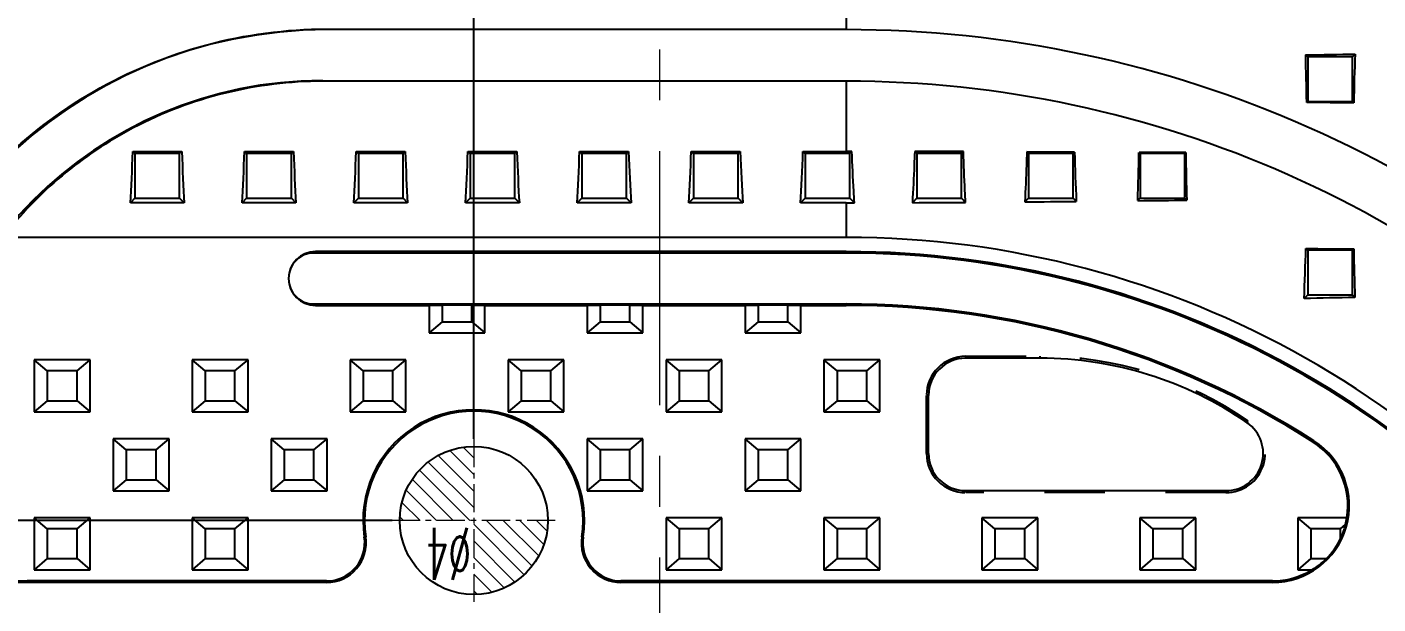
# Model space of a CAD drawing. Header units: millimetres. Extents: x -1495 to -116, y -3881 to 1305.
# Drawn here: x -752.39 to -715.92, y -1254.13 to -1238.55 of the extents above; entities that cross this region are included whole.
import ezdxf

# ---------------------------------------------------------------- set-up
doc = ezdxf.new("R2010")
doc.units = ezdxf.units.MM
doc.header["$LTSCALE"] = 16.335
doc.header["$PDMODE"] = 3
doc.header["$PDSIZE"] = 0.3125
doc.linetypes.add('CENTER', pattern=[0.6, 0.375, -0.075, 0.075, -0.075])
doc.linetypes.add('HIDDEN', pattern=[0.2, 0.1, -0.1])
doc.layers.get('0').update_dxf_attribs({"linetype": 'CONTINUOUS'})
doc.layers.get('Defpoints').update_dxf_attribs({"linetype": 'CONTINUOUS'})
for name, color, linetype, lineweight in [('center', 1, 'CENTER', 9), ('dim', 4, 'CONTINUOUS', 9), ('epin', 13, 'CONTINUOUS', 9)]:
    doc.layers.add(name, color=color, linetype=linetype, lineweight=lineweight)
doc.layers.add('DEFAULT_2', color=8, linetype='HIDDEN')
doc.styles.get("Standard").update_dxf_attribs({"font": 'txt', "width": 0.8})
doc.styles.add('TXT05', font='txt.shx', dxfattribs={"width": 0.5, "bigfont": 'gbcbig.shx'})
doc.dimstyles.new('副本 ISO-25-1', dxfattribs={"dimtxt": 5, "dimasz": 5, "dimexe": 0, "dimexo": 0, "dimgap": 0, "dimtad": 1, "dimtxsty": 'Standard', "dimcen": 0, "dimclrd": 4, "dimclre": 4, "dimclrt": 6, "dimazin": 0, "dimtfac": 1, "dimtofl": 0, "dimtmove": 0, "dimatfit": 3, "dimfxl": 0, "dimarcsym": 0})

# ---------------------------------------------------------------- blocks, each defined once
blk = doc.blocks.new('*D697')
at = {"layer": 'Defpoints', "color": 0}
for p in [(-692.598, -1254.383), (-637.464, -1254.383), (-735.3, -1279.458)]:
    blk.add_point(p, dxfattribs=at)
at = {"layer": 'dim', "color": 4, "linetype": 'Continuous', "lineweight": -2}
blk.add_line((-692.598, -1254.383), (-629.464, -1254.383), dxfattribs=at)
at = {"layer": 'dim', "color": 6, "insert": (-633.464, -1252.925), "char_height": 2.5, "attachment_point": 5}
blk.add_mtext('25,08', dxfattribs=at)
blk = doc.blocks.new('*D698')
at = {"layer": 'Defpoints', "color": 0}
for p in [(-707.975, -1236.293), (-637.464, -1236.293), (-735.3, -1279.458)]:
    blk.add_point(p, dxfattribs=at)
at = {"layer": 'dim', "color": 4, "linetype": 'Continuous', "lineweight": -2}
blk.add_line((-707.975, -1236.293), (-629.797, -1236.293), dxfattribs=at)
at = {"layer": 'dim', "color": 6, "insert": (-633.631, -1234.835), "char_height": 2.5, "attachment_point": 5}
blk.add_mtext('43,17', dxfattribs=at)
blk = doc.blocks.new('*D699')
at = {"layer": 'Defpoints', "color": 0}
for p in [(-694.702, -1226.458), (-637.464, -1226.458), (-735.3, -1279.458)]:
    blk.add_point(p, dxfattribs=at)
at = {"layer": 'dim', "color": 4, "linetype": 'Continuous', "lineweight": -2}
blk.add_line((-694.702, -1226.458), (-634.131, -1226.458), dxfattribs=at)
at = {"layer": 'dim', "color": 6, "insert": (-635.797, -1225.208), "char_height": 2.5, "attachment_point": 5}
blk.add_mtext('53', dxfattribs=at)
blk = doc.blocks.new('*D700')
at = {"layer": 'Defpoints', "color": 0}
for p in [(-720, -1214.458), (-637.464, -1214.458), (-735.3, -1279.458)]:
    blk.add_point(p, dxfattribs=at)
at = {"layer": 'dim', "color": 4, "linetype": 'Continuous', "lineweight": -2}
blk.add_line((-720, -1214.458), (-634.131, -1214.458), dxfattribs=at)
at = {"layer": 'dim', "color": 6, "insert": (-635.797, -1213.208), "char_height": 2.5, "attachment_point": 5}
blk.add_mtext('65', dxfattribs=at)
blk = doc.blocks.new('*D701')
at = {"layer": 'Defpoints', "color": 0}
for p in [(-662.507, -1209.458), (-637.464, -1209.458), (-735.3, -1279.458)]:
    blk.add_point(p, dxfattribs=at)
at = {"layer": 'dim', "color": 4, "linetype": 'Continuous', "lineweight": -2}
blk.add_line((-662.507, -1209.458), (-634.464, -1209.458), dxfattribs=at)
at = {"layer": 'dim', "color": 6, "insert": (-635.964, -1208.208), "char_height": 2.5, "attachment_point": 5}
blk.add_mtext('70', dxfattribs=at)
blk = doc.blocks.new('*D712')
at = {"layer": 'Defpoints', "color": 0}
for p in [(-735.3, -1183.505), (-735.3, -1196.112), (-735.3, -1279.458)]:
    blk.add_point(p, dxfattribs=at)
at = {"layer": 'dim', "color": 4, "linetype": 'Continuous', "lineweight": -2}
blk.add_line((-735.3, -1196.112), (-735.3, -1182.505), dxfattribs=at)
at = {"layer": 'dim', "color": 6, "insert": (-736.55, -1183.005), "char_height": 2.5, "attachment_point": 5, "rotation": 90}
blk.add_mtext('0', dxfattribs=at)
blk = doc.blocks.new('*D713')
at = {"layer": 'Defpoints', "color": 0}
for p in [(-723.3, -1183.505), (-723.3, -1211.158), (-735.3, -1279.458)]:
    blk.add_point(p, dxfattribs=at)
at = {"layer": 'dim', "color": 4, "linetype": 'Continuous', "lineweight": -2}
blk.add_line((-723.3, -1211.158), (-723.3, -1180.838), dxfattribs=at)
at = {"layer": 'dim', "color": 6, "insert": (-724.55, -1182.171), "char_height": 2.5, "attachment_point": 5, "rotation": 90}
blk.add_mtext('12', dxfattribs=at)
blk = doc.blocks.new('*D714')
at = {"layer": 'Defpoints', "color": 0}
for p in [(-710.175, -1183.505), (-710.175, -1234.093), (-735.3, -1279.458)]:
    blk.add_point(p, dxfattribs=at)
at = {"layer": 'dim', "color": 4, "linetype": 'Continuous', "lineweight": -2}
blk.add_line((-710.175, -1234.093), (-710.175, -1175.838), dxfattribs=at)
at = {"layer": 'dim', "color": 6, "insert": (-711.634, -1179.671), "char_height": 2.5, "attachment_point": 5, "rotation": 90}
blk.add_mtext('25,13', dxfattribs=at)
blk = doc.blocks.new('*D715')
at = {"layer": 'Defpoints', "color": 0}
for p in [(-694.598, -1183.505), (-694.598, -1252.183), (-735.3, -1279.458)]:
    blk.add_point(p, dxfattribs=at)
at = {"layer": 'dim', "color": 4, "linetype": 'Continuous', "lineweight": -2}
blk.add_line((-694.598, -1252.183), (-694.598, -1177.505), dxfattribs=at)
at = {"layer": 'dim', "color": 6, "insert": (-696.056, -1180.505), "char_height": 2.5, "attachment_point": 5, "rotation": 90}
blk.add_mtext('40,7', dxfattribs=at)
blk = doc.blocks.new('*D716')
at = {"layer": 'Defpoints', "color": 0}
for p in [(-665.3, -1183.505), (-665.3, -1202.858), (-735.3, -1279.458)]:
    blk.add_point(p, dxfattribs=at)
at = {"layer": 'dim', "color": 4, "linetype": 'Continuous', "lineweight": -2}
blk.add_line((-665.3, -1202.858), (-665.3, -1180.505), dxfattribs=at)
at = {"layer": 'dim', "color": 6, "insert": (-666.55, -1182.005), "char_height": 2.5, "attachment_point": 5, "rotation": 90}
blk.add_mtext('70', dxfattribs=at)
blk = doc.blocks.new('*D717')
at = {"layer": 'Defpoints', "color": 0}
for p in [(-740.325, -1183.505), (-740.325, -1249.67), (-735.3, -1279.458)]:
    blk.add_point(p, dxfattribs=at)
at = {"layer": 'dim', "color": 4, "linetype": 'Continuous', "lineweight": -2}
blk.add_line((-740.325, -1249.67), (-740.325, -1177.505), dxfattribs=at)
at = {"layer": 'dim', "color": 6, "insert": (-741.784, -1180.505), "char_height": 2.5, "attachment_point": 5, "rotation": 90}
blk.add_mtext('5,03', dxfattribs=at)
blk = doc.blocks.new('*D718')
at = {"layer": 'Defpoints', "color": 0}
for p in [(-754.395, -1183.505), (-754.395, -1234.277), (-735.3, -1279.458)]:
    blk.add_point(p, dxfattribs=at)
at = {"layer": 'dim', "color": 4, "linetype": 'Continuous', "lineweight": -2}
blk.add_line((-754.395, -1234.277), (-754.395, -1178.505), dxfattribs=at)
at = {"layer": 'dim', "color": 6, "insert": (-755.854, -1181.005), "char_height": 2.5, "attachment_point": 5, "rotation": 90}
blk.add_mtext('19,1', dxfattribs=at)
blk = doc.blocks.new('*D719')
at = {"layer": 'Defpoints', "color": 0}
for p in [(-767.46, -1183.505), (-767.46, -1249.573), (-735.3, -1279.458)]:
    blk.add_point(p, dxfattribs=at)
at = {"layer": 'dim', "color": 4, "linetype": 'Continuous', "lineweight": -2}
blk.add_line((-767.46, -1249.573), (-767.46, -1175.838), dxfattribs=at)
at = {"layer": 'dim', "color": 6, "insert": (-768.919, -1179.671), "char_height": 2.5, "attachment_point": 5, "rotation": 90}
blk.add_mtext('32,16', dxfattribs=at)
blk = doc.blocks.new('*D720')
at = {"layer": 'Defpoints', "color": 0}
for p in [(-747.3, -1183.505), (-747.3, -1211.158), (-735.3, -1279.458)]:
    blk.add_point(p, dxfattribs=at)
at = {"layer": 'dim', "color": 4, "linetype": 'Continuous', "lineweight": -2}
blk.add_line((-747.3, -1211.158), (-747.3, -1180.838), dxfattribs=at)
at = {"layer": 'dim', "color": 6, "insert": (-748.55, -1182.171), "char_height": 2.5, "attachment_point": 5, "rotation": 90}
blk.add_mtext('12', dxfattribs=at)
blk = doc.blocks.new('*D721')
at = {"layer": 'Defpoints', "color": 0}
for p in [(-805.3, -1183.505), (-805.3, -1202.858), (-735.3, -1279.458)]:
    blk.add_point(p, dxfattribs=at)
at = {"layer": 'dim', "color": 4, "linetype": 'Continuous', "lineweight": -2}
blk.add_line((-805.3, -1202.858), (-805.3, -1180.505), dxfattribs=at)
at = {"layer": 'dim', "color": 6, "insert": (-806.55, -1182.005), "char_height": 2.5, "attachment_point": 5, "rotation": 90}
blk.add_mtext('70', dxfattribs=at)
blk = doc.blocks.new('*D722')
at = {"layer": 'Defpoints', "color": 0}
for p in [(-832.614, -1226.458), (-799.722, -1226.458), (-735.3, -1279.458)]:
    blk.add_point(p, dxfattribs=at)
at = {"layer": 'dim', "color": 4, "linetype": 'Continuous', "lineweight": -2}
blk.add_line((-799.722, -1226.458), (-835.947, -1226.458), dxfattribs=at)
at = {"layer": 'dim', "color": 6, "insert": (-834.28, -1225.208), "char_height": 2.5, "attachment_point": 5}
blk.add_mtext('53', dxfattribs=at)
blk = doc.blocks.new('*D723')
at = {"layer": 'Defpoints', "color": 0}
for p in [(-832.614, -1209.458), (-808.99, -1209.458), (-735.3, -1279.458)]:
    blk.add_point(p, dxfattribs=at)
at = {"layer": 'dim', "color": 4, "linetype": 'Continuous', "lineweight": -2}
blk.add_line((-808.99, -1209.458), (-835.614, -1209.458), dxfattribs=at)
at = {"layer": 'dim', "color": 6, "insert": (-834.114, -1208.208), "char_height": 2.5, "attachment_point": 5}
blk.add_mtext('70', dxfattribs=at)
blk = doc.blocks.new('*D724')
at = {"layer": 'Defpoints', "color": 0}
for p in [(-832.614, -1214.458), (-750.6, -1214.458), (-735.3, -1279.458)]:
    blk.add_point(p, dxfattribs=at)
at = {"layer": 'dim', "color": 4, "linetype": 'Continuous', "lineweight": -2}
blk.add_line((-750.6, -1214.458), (-835.947, -1214.458), dxfattribs=at)
at = {"layer": 'dim', "color": 6, "insert": (-834.28, -1213.208), "char_height": 2.5, "attachment_point": 5}
blk.add_mtext('65', dxfattribs=at)
blk = doc.blocks.new('*D725')
at = {"layer": 'Defpoints', "color": 0}
for p in [(-832.614, -1235.288), (-756.595, -1235.288), (-735.3, -1279.458)]:
    blk.add_point(p, dxfattribs=at)
at = {"layer": 'dim', "color": 4, "linetype": 'Continuous', "lineweight": -2}
blk.add_line((-756.595, -1235.288), (-840.28, -1235.288), dxfattribs=at)
at = {"layer": 'dim', "color": 6, "insert": (-836.447, -1233.83), "char_height": 2.5, "attachment_point": 5}
blk.add_mtext('44,17', dxfattribs=at)
blk = doc.blocks.new('*D726')
at = {"layer": 'Defpoints', "color": 0}
for p in [(-832.614, -1251.87), (-742.525, -1251.87), (-735.3, -1279.458)]:
    blk.add_point(p, dxfattribs=at)
at = {"layer": 'dim', "color": 4, "linetype": 'Continuous', "lineweight": -2}
blk.add_line((-742.525, -1251.87), (-840.947, -1251.87), dxfattribs=at)
at = {"layer": 'dim', "color": 6, "insert": (-836.78, -1250.412), "char_height": 2.5, "attachment_point": 5}
blk.add_mtext('27,59', dxfattribs=at)
blk = doc.blocks.new('*D727')
at = {"layer": 'Defpoints', "color": 0}
for p in [(-832.614, -1244.009), (-765.884, -1250.966), (-735.3, -1279.458)]:
    blk.add_point(p, dxfattribs=at)
at = {"layer": 'dim', "color": 4, "linetype": 'Continuous', "lineweight": -2}
for p, q in [((-828.614, -1244.009), (-840.947, -1244.009)), ((-824.614, -1250.966), (-828.614, -1244.009)), ((-765.884, -1250.966), (-824.614, -1250.966))]:
    blk.add_line(p, q, dxfattribs=at)
at = {"layer": 'dim', "color": 6, "insert": (-836.78, -1242.55), "char_height": 2.5, "attachment_point": 5}
blk.add_mtext('28,49', dxfattribs=at)
blk = doc.blocks.new('epin_ejp_4')
at = {"layer": 'epin'}
h = blk.add_hatch(dxfattribs=at)
h.set_pattern_fill('_ANSI31', color=123, scale=0.1, angle=90, style=0)
h.set_pattern_definition([(135, (760.4252, 313.6428), (-0.2245064, -0.2245064), [])])
h.paths.add_polyline_path([(0, 2, 0.414214), (-2, 0), (0, 0)])
h.paths.add_polyline_path([(2, 0), (0, 0), (0, -2, 0.414214)])
at = {"layer": 'epin', "color": 1, "linetype": 'CENTER', "ltscale": 0.124395}
for p, q in [((0, -2.2), (0, 2.2)), ((-2.2, 0), (2.2, 0))]:
    blk.add_line(p, q, dxfattribs=at)
at = {"layer": 'epin'}
blk.add_circle((0, 0), 2, dxfattribs=at)
at = {"layer": 'epin', "color": 6, "style": 'TXT05', "width": 0.5}
blk.add_text('%%c4', height=1.4, dxfattribs=at).set_placement((0.08, 0.2))

msp = doc.modelspace()

# ---------------------------------------------------------------- linework, layer by layer
at = {"color": 7, "linetype": 'Continuous'}
for p, q in [((-730.275, -1237.978), (-730.275, -1238.604)), ((-744.28, -1238.62), (-744.296, -1238.604)), ((-730.275, -1238.62), (-744.28, -1238.62)), ((-717.813, -1239.354), (-717.868, -1239.3)), ((-717.813, -1239.354), (-717.813, -1240.56)), ((-716.607, -1239.354), (-717.813, -1239.354)), ((-716.607, -1239.354), (-716.533, -1239.28)), ((-716.607, -1240.56), (-716.607, -1239.354)), ((-744.412, -1239.996), (-744.396, -1240.012)), ((-730.275, -1240.012), (-744.396, -1240.012)), ((-730.275, -1239.996), (-730.275, -1241.906)), ((-717.813, -1240.56), (-717.841, -1240.588)), ((-717.813, -1240.56), (-716.607, -1240.56)), ((-716.607, -1240.56), (-716.57, -1240.597)), ((-749.471, -1241.965), (-749.53, -1241.906)), ((-749.53, -1241.906), (-748.206, -1241.906)), ((-749.471, -1241.965), (-749.471, -1243.171)), ((-748.265, -1241.965), (-749.471, -1241.965)), ((-748.265, -1241.965), (-748.206, -1241.906)), ((-748.265, -1243.171), (-748.265, -1241.965)), ((-746.456, -1241.965), (-746.515, -1241.906)), ((-746.515, -1241.906), (-745.191, -1241.906)), ((-746.456, -1241.965), (-746.456, -1243.171)), ((-745.25, -1241.965), (-746.456, -1241.965)), ((-745.25, -1241.965), (-745.191, -1241.906)), ((-745.25, -1243.171), (-745.25, -1241.965)), ((-743.441, -1241.965), (-743.5, -1241.906)), ((-743.5, -1241.906), (-742.176, -1241.906)), ((-743.441, -1241.965), (-743.441, -1243.171)), ((-742.235, -1241.965), (-743.441, -1241.965)), ((-742.235, -1241.965), (-742.176, -1241.906)), ((-742.235, -1243.171), (-742.235, -1241.965)), ((-740.426, -1241.965), (-740.485, -1241.906)), ((-740.485, -1241.906), (-739.161, -1241.906)), ((-740.426, -1241.965), (-740.426, -1243.171)), ((-739.22, -1241.965), (-740.426, -1241.965)), ((-739.22, -1241.965), (-739.161, -1241.906)), ((-739.22, -1243.171), (-739.22, -1241.965)), ((-737.411, -1241.965), (-737.47, -1241.906)), ((-737.47, -1241.906), (-736.146, -1241.906)), ((-737.411, -1241.965), (-737.411, -1243.171)), ((-736.205, -1241.965), (-737.411, -1241.965)), ((-736.205, -1241.965), (-736.146, -1241.906)), ((-736.205, -1243.171), (-736.205, -1241.965)), ((-734.396, -1241.965), (-734.455, -1241.906)), ((-734.455, -1241.906), (-733.131, -1241.906)), ((-734.396, -1241.965), (-734.396, -1243.171)), ((-733.19, -1241.965), (-734.396, -1241.965)), ((-733.19, -1241.965), (-733.131, -1241.906)), ((-733.19, -1243.171), (-733.19, -1241.965)), ((-731.381, -1241.965), (-731.44, -1241.906)), ((-731.44, -1241.906), (-730.275, -1241.906)), ((-731.381, -1241.965), (-731.381, -1243.171)), ((-730.175, -1241.965), (-731.381, -1241.965)), ((-730.116, -1241.906), (-730.275, -1241.906)), ((-730.175, -1241.965), (-730.116, -1241.906)), ((-730.175, -1243.171), (-730.175, -1241.965)), ((-728.366, -1241.965), (-728.423, -1241.908)), ((-728.366, -1241.965), (-728.366, -1243.171)), ((-727.16, -1241.965), (-728.366, -1241.965)), ((-727.16, -1241.965), (-727.106, -1241.912)), ((-727.16, -1243.171), (-727.16, -1241.965)), ((-725.351, -1241.965), (-725.397, -1241.919)), ((-724.104, -1241.925), (-725.397, -1241.919)), ((-725.351, -1241.965), (-725.351, -1243.171)), ((-724.145, -1241.965), (-725.351, -1241.965)), ((-724.145, -1241.965), (-724.104, -1241.925)), ((-724.145, -1243.171), (-724.145, -1241.965)), ((-722.336, -1241.965), (-722.367, -1241.934)), ((-722.336, -1241.965), (-722.336, -1243.171)), ((-721.13, -1241.965), (-722.336, -1241.965)), ((-721.13, -1241.965), (-721.104, -1241.94)), ((-721.13, -1243.171), (-721.13, -1241.965)), ((-749.471, -1243.171), (-749.595, -1243.296)), ((-749.471, -1243.171), (-748.265, -1243.171)), ((-748.265, -1243.171), (-748.14, -1243.296)), ((-746.456, -1243.171), (-746.58, -1243.296)), ((-746.456, -1243.171), (-745.25, -1243.171)), ((-745.25, -1243.171), (-745.125, -1243.296)), ((-743.441, -1243.171), (-743.565, -1243.296)), ((-743.441, -1243.171), (-742.235, -1243.171)), ((-742.235, -1243.171), (-742.11, -1243.296)), ((-740.426, -1243.171), (-740.55, -1243.296)), ((-740.426, -1243.171), (-739.22, -1243.171)), ((-739.22, -1243.171), (-739.095, -1243.296)), ((-737.411, -1243.171), (-737.535, -1243.296)), ((-737.411, -1243.171), (-736.205, -1243.171)), ((-736.205, -1243.171), (-736.08, -1243.296)), ((-734.396, -1243.171), (-734.52, -1243.296)), ((-734.396, -1243.171), (-733.19, -1243.171)), ((-733.19, -1243.171), (-733.065, -1243.296)), ((-731.381, -1243.171), (-731.505, -1243.296)), ((-731.381, -1243.171), (-730.175, -1243.171)), ((-730.175, -1243.171), (-730.05, -1243.296)), ((-728.366, -1243.171), (-728.486, -1243.292)), ((-728.366, -1243.171), (-727.16, -1243.171)), ((-727.16, -1243.171), (-727.048, -1243.283)), ((-725.351, -1243.171), (-725.448, -1243.269)), ((-725.351, -1243.171), (-724.145, -1243.171)), ((-724.145, -1243.171), (-724.061, -1243.255)), ((-722.336, -1243.171), (-722.401, -1243.237)), ((-722.336, -1243.171), (-721.13, -1243.171)), ((-721.13, -1243.171), (-721.078, -1243.223)), ((-748.14, -1243.296), (-749.595, -1243.296)), ((-745.125, -1243.296), (-746.58, -1243.296)), ((-742.11, -1243.296), (-743.565, -1243.296)), ((-739.095, -1243.296), (-740.55, -1243.296)), ((-736.08, -1243.296), (-737.535, -1243.296)), ((-733.065, -1243.296), (-734.52, -1243.296)), ((-730.275, -1243.296), (-731.505, -1243.296)), ((-730.275, -1243.296), (-730.275, -1244.226)), ((-730.275, -1243.296), (-730.05, -1243.296)), ((-753.038, -1244.226), (-730.275, -1244.226)), ((-744.599, -1244.611), (-744.638, -1244.65)), ((-730.275, -1244.65), (-744.638, -1244.65)), ((-730.275, -1244.611), (-744.599, -1244.611)), ((-730.275, -1244.611), (-730.275, -1244.65)), ((-717.813, -1244.576), (-717.863, -1244.527)), ((-717.813, -1244.576), (-717.813, -1245.782)), ((-716.607, -1244.576), (-717.813, -1244.576)), ((-716.607, -1244.576), (-716.572, -1244.541)), ((-716.607, -1245.782), (-716.607, -1244.576)), ((-717.813, -1245.782), (-717.911, -1245.88)), ((-717.813, -1245.782), (-716.607, -1245.782)), ((-716.607, -1245.782), (-716.54, -1245.85)), ((-744.638, -1246.026), (-744.599, -1246.065)), ((-744.638, -1246.026), (-730.275, -1246.026)), ((-744.599, -1246.065), (-741.531, -1246.065)), ((-741.531, -1246.065), (-741.179, -1246.056)), ((-741.531, -1246.065), (-741.531, -1246.808)), ((-741.179, -1246.056), (-741.179, -1246.506)), ((-740.375, -1246.056), (-741.179, -1246.056)), ((-740.375, -1246.506), (-740.375, -1246.056)), ((-740.375, -1246.056), (-740.023, -1246.065)), ((-740.023, -1246.808), (-740.023, -1246.065)), ((-740.023, -1246.065), (-737.267, -1246.065)), ((-737.267, -1246.065), (-736.915, -1246.056)), ((-737.267, -1246.065), (-737.267, -1246.808)), ((-736.915, -1246.056), (-736.915, -1246.506)), ((-736.111, -1246.056), (-736.915, -1246.056)), ((-736.111, -1246.506), (-736.111, -1246.056)), ((-736.111, -1246.056), (-735.759, -1246.065)), ((-735.759, -1246.808), (-735.759, -1246.065)), ((-735.759, -1246.065), (-733.003, -1246.065)), ((-733.003, -1246.065), (-732.651, -1246.056)), ((-733.003, -1246.065), (-733.003, -1246.808)), ((-732.651, -1246.056), (-732.651, -1246.506)), ((-731.847, -1246.056), (-732.651, -1246.056)), ((-731.847, -1246.506), (-731.847, -1246.056)), ((-731.847, -1246.056), (-731.495, -1246.065)), ((-731.495, -1246.808), (-731.495, -1246.065)), ((-731.495, -1246.065), (-730.275, -1246.065)), ((-730.275, -1246.026), (-730.275, -1246.065)), ((-741.179, -1246.506), (-741.531, -1246.808)), ((-741.179, -1246.506), (-740.375, -1246.506)), ((-740.375, -1246.506), (-740.023, -1246.808)), ((-736.915, -1246.506), (-737.267, -1246.808)), ((-736.915, -1246.506), (-736.111, -1246.506)), ((-736.111, -1246.506), (-735.759, -1246.808)), ((-732.651, -1246.506), (-733.003, -1246.808)), ((-732.651, -1246.506), (-731.847, -1246.506)), ((-731.847, -1246.506), (-731.495, -1246.808)), ((-741.531, -1246.808), (-740.023, -1246.808)), ((-737.267, -1246.808), (-735.759, -1246.808)), ((-733.003, -1246.808), (-731.495, -1246.808)), ((-752.19, -1247.533), (-752.19, -1248.94)), ((-751.839, -1247.834), (-752.19, -1247.533)), ((-750.683, -1247.533), (-752.19, -1247.533)), ((-751.035, -1247.834), (-750.683, -1247.533)), ((-750.683, -1248.94), (-750.683, -1247.533)), ((-747.926, -1247.533), (-747.926, -1248.94)), ((-747.575, -1247.834), (-747.926, -1247.533)), ((-746.419, -1247.533), (-747.926, -1247.533)), ((-746.771, -1247.834), (-746.419, -1247.533)), ((-746.419, -1248.94), (-746.419, -1247.533)), ((-743.663, -1247.533), (-743.663, -1248.94)), ((-743.311, -1247.834), (-743.663, -1247.533)), ((-742.155, -1247.533), (-743.663, -1247.533)), ((-742.507, -1247.834), (-742.155, -1247.533)), ((-742.155, -1248.94), (-742.155, -1247.533)), ((-739.399, -1247.533), (-739.399, -1248.94)), ((-739.047, -1247.834), (-739.399, -1247.533)), ((-737.891, -1247.533), (-739.399, -1247.533)), ((-738.243, -1247.834), (-737.891, -1247.533)), ((-737.891, -1248.94), (-737.891, -1247.533)), ((-735.135, -1247.533), (-735.135, -1248.94)), ((-734.783, -1247.834), (-735.135, -1247.533)), ((-733.627, -1247.533), (-735.135, -1247.533)), ((-733.979, -1247.834), (-733.627, -1247.533)), ((-733.627, -1248.94), (-733.627, -1247.533)), ((-730.871, -1247.533), (-730.871, -1248.94)), ((-730.519, -1247.834), (-730.871, -1247.533)), ((-729.364, -1247.533), (-730.871, -1247.533)), ((-729.715, -1247.834), (-729.364, -1247.533)), ((-729.364, -1248.94), (-729.364, -1247.533)), ((-727.045, -1247.491), (-727.045, -1247.438)), ((-725.035, -1247.491), (-727.045, -1247.491)), ((-725.035, -1247.491), (-725.035, -1247.438)), ((-751.839, -1247.834), (-751.839, -1248.638)), ((-751.035, -1247.834), (-751.839, -1247.834)), ((-751.035, -1248.638), (-751.035, -1247.834)), ((-747.575, -1247.834), (-747.575, -1248.638)), ((-746.771, -1247.834), (-747.575, -1247.834)), ((-746.771, -1248.638), (-746.771, -1247.834)), ((-743.311, -1247.834), (-743.311, -1248.638)), ((-742.507, -1247.834), (-743.311, -1247.834)), ((-742.507, -1248.638), (-742.507, -1247.834)), ((-739.047, -1247.834), (-739.047, -1248.638)), ((-738.243, -1247.834), (-739.047, -1247.834)), ((-738.243, -1248.638), (-738.243, -1247.834)), ((-734.783, -1247.834), (-734.783, -1248.638)), ((-733.979, -1247.834), (-734.783, -1247.834)), ((-733.979, -1248.638), (-733.979, -1247.834)), ((-730.519, -1247.834), (-730.519, -1248.638)), ((-729.715, -1247.834), (-730.519, -1247.834)), ((-729.715, -1248.638), (-729.715, -1247.834)), ((-751.839, -1248.638), (-752.19, -1248.94)), ((-751.839, -1248.638), (-751.035, -1248.638)), ((-751.035, -1248.638), (-750.683, -1248.94)), ((-747.575, -1248.638), (-747.926, -1248.94)), ((-747.575, -1248.638), (-746.771, -1248.638)), ((-746.771, -1248.638), (-746.419, -1248.94)), ((-743.311, -1248.638), (-743.663, -1248.94)), ((-743.311, -1248.638), (-742.507, -1248.638)), ((-742.507, -1248.638), (-742.155, -1248.94)), ((-739.047, -1248.638), (-739.399, -1248.94)), ((-739.047, -1248.638), (-738.243, -1248.638)), ((-738.243, -1248.638), (-737.891, -1248.94)), ((-734.783, -1248.638), (-735.135, -1248.94)), ((-734.783, -1248.638), (-733.979, -1248.638)), ((-733.979, -1248.638), (-733.627, -1248.94)), ((-730.519, -1248.638), (-730.871, -1248.94)), ((-730.519, -1248.638), (-729.715, -1248.638)), ((-729.715, -1248.638), (-729.364, -1248.94)), ((-728.05, -1248.496), (-728.103, -1248.496)), ((-728.05, -1250.061), (-728.05, -1248.496)), ((-752.19, -1248.94), (-750.683, -1248.94)), ((-747.926, -1248.94), (-746.419, -1248.94)), ((-743.663, -1248.94), (-742.155, -1248.94)), ((-739.399, -1248.94), (-737.891, -1248.94)), ((-735.135, -1248.94), (-733.627, -1248.94)), ((-730.871, -1248.94), (-729.364, -1248.94)), ((-719.448, -1249.235), (-719.418, -1249.191)), ((-750.058, -1249.665), (-750.058, -1251.072)), ((-749.707, -1249.966), (-750.058, -1249.665)), ((-748.551, -1249.665), (-750.058, -1249.665)), ((-748.903, -1249.966), (-748.551, -1249.665)), ((-748.551, -1251.072), (-748.551, -1249.665)), ((-745.794, -1249.665), (-745.794, -1251.072)), ((-745.443, -1249.966), (-745.794, -1249.665)), ((-744.287, -1249.665), (-745.794, -1249.665)), ((-744.639, -1249.966), (-744.287, -1249.665)), ((-744.287, -1251.072), (-744.287, -1249.665)), ((-737.267, -1249.665), (-737.267, -1251.072)), ((-736.915, -1249.966), (-737.267, -1249.665)), ((-735.759, -1249.665), (-737.267, -1249.665)), ((-736.111, -1249.966), (-735.759, -1249.665)), ((-735.759, -1251.072), (-735.759, -1249.665)), ((-733.003, -1249.665), (-733.003, -1251.072)), ((-732.651, -1249.966), (-733.003, -1249.665)), ((-731.495, -1249.665), (-733.003, -1249.665)), ((-731.847, -1249.966), (-731.495, -1249.665)), ((-731.495, -1251.072), (-731.495, -1249.665)), ((-717.647, -1249.72), (-717.668, -1249.753)), ((-749.707, -1249.966), (-749.707, -1250.77)), ((-748.903, -1249.966), (-749.707, -1249.966)), ((-748.903, -1250.77), (-748.903, -1249.966)), ((-745.443, -1249.966), (-745.443, -1250.77)), ((-744.639, -1249.966), (-745.443, -1249.966)), ((-744.639, -1250.77), (-744.639, -1249.966)), ((-736.915, -1249.966), (-736.915, -1250.77)), ((-736.111, -1249.966), (-736.915, -1249.966)), ((-736.111, -1250.77), (-736.111, -1249.966)), ((-732.651, -1249.966), (-732.651, -1250.77)), ((-731.847, -1249.966), (-732.651, -1249.966)), ((-731.847, -1250.77), (-731.847, -1249.966)), ((-728.05, -1250.061), (-728.103, -1250.061)), ((-749.707, -1250.77), (-750.058, -1251.072)), ((-749.707, -1250.77), (-748.903, -1250.77)), ((-748.903, -1250.77), (-748.551, -1251.072)), ((-745.443, -1250.77), (-745.794, -1251.072)), ((-745.443, -1250.77), (-744.639, -1250.77)), ((-744.639, -1250.77), (-744.287, -1251.072)), ((-736.915, -1250.77), (-737.267, -1251.072)), ((-736.915, -1250.77), (-736.111, -1250.77)), ((-736.111, -1250.77), (-735.759, -1251.072)), ((-732.651, -1250.77), (-733.003, -1251.072)), ((-732.651, -1250.77), (-731.847, -1250.77)), ((-731.847, -1250.77), (-731.495, -1251.072)), ((-750.058, -1251.072), (-748.551, -1251.072)), ((-745.794, -1251.072), (-744.287, -1251.072)), ((-737.267, -1251.072), (-735.759, -1251.072)), ((-733.003, -1251.072), (-731.495, -1251.072)), ((-727.045, -1251.066), (-727.045, -1251.119)), ((-727.045, -1251.066), (-720.02, -1251.066)), ((-720.02, -1251.066), (-720.02, -1251.119)), ((-752.19, -1251.797), (-752.19, -1253.204)), ((-751.839, -1252.098), (-752.19, -1251.797)), ((-750.683, -1251.797), (-752.19, -1251.797)), ((-751.035, -1252.098), (-750.683, -1251.797)), ((-750.683, -1253.204), (-750.683, -1251.797)), ((-747.926, -1251.797), (-747.926, -1253.204)), ((-747.575, -1252.098), (-747.926, -1251.797)), ((-746.419, -1251.797), (-747.926, -1251.797)), ((-746.771, -1252.098), (-746.419, -1251.797)), ((-746.419, -1253.204), (-746.419, -1251.797)), ((-735.135, -1251.797), (-735.135, -1253.204)), ((-734.783, -1252.098), (-735.135, -1251.797)), ((-733.627, -1251.797), (-735.135, -1251.797)), ((-733.979, -1252.098), (-733.627, -1251.797)), ((-733.627, -1253.204), (-733.627, -1251.797)), ((-730.871, -1251.797), (-730.871, -1253.204)), ((-730.519, -1252.098), (-730.871, -1251.797)), ((-729.364, -1251.797), (-730.871, -1251.797)), ((-729.715, -1252.098), (-729.364, -1251.797)), ((-729.364, -1253.204), (-729.364, -1251.797)), ((-726.607, -1251.797), (-726.607, -1253.204)), ((-726.255, -1252.098), (-726.607, -1251.797)), ((-725.1, -1251.797), (-726.607, -1251.797)), ((-725.451, -1252.098), (-725.1, -1251.797)), ((-725.1, -1253.204), (-725.1, -1251.797)), ((-722.343, -1251.797), (-722.343, -1253.204)), ((-720.836, -1251.797), (-722.343, -1251.797)), ((-721.992, -1252.098), (-722.343, -1251.797)), ((-721.188, -1252.098), (-720.836, -1251.797)), ((-720.836, -1253.204), (-720.836, -1251.797)), ((-718.079, -1251.797), (-718.079, -1253.204)), ((-716.756, -1251.797), (-718.079, -1251.797)), ((-717.728, -1252.098), (-718.079, -1251.797)), ((-716.924, -1252.098), (-716.79, -1251.983)), ((-751.839, -1252.098), (-751.839, -1252.902)), ((-751.035, -1252.098), (-751.839, -1252.098)), ((-751.035, -1252.902), (-751.035, -1252.098)), ((-747.575, -1252.098), (-747.575, -1252.902)), ((-746.771, -1252.098), (-747.575, -1252.098)), ((-746.771, -1252.902), (-746.771, -1252.098)), ((-743.28, -1252.319), (-743.241, -1252.313)), ((-737.41, -1252.313), (-737.37, -1252.319)), ((-734.783, -1252.098), (-734.783, -1252.902)), ((-733.979, -1252.098), (-734.783, -1252.098)), ((-733.979, -1252.902), (-733.979, -1252.098)), ((-730.519, -1252.098), (-730.519, -1252.902)), ((-729.715, -1252.098), (-730.519, -1252.098)), ((-729.715, -1252.902), (-729.715, -1252.098)), ((-726.255, -1252.098), (-726.255, -1252.902)), ((-725.451, -1252.098), (-726.255, -1252.098)), ((-725.451, -1252.902), (-725.451, -1252.098)), ((-721.992, -1252.098), (-721.992, -1252.902)), ((-721.188, -1252.098), (-721.992, -1252.098)), ((-721.188, -1252.902), (-721.188, -1252.098)), ((-717.728, -1252.098), (-717.728, -1252.902)), ((-716.924, -1252.098), (-717.728, -1252.098)), ((-716.924, -1252.357), (-716.924, -1252.098)), ((-751.839, -1252.902), (-752.19, -1253.204)), ((-751.839, -1252.902), (-751.035, -1252.902)), ((-751.035, -1252.902), (-750.683, -1253.204)), ((-747.575, -1252.902), (-747.926, -1253.204)), ((-747.575, -1252.902), (-746.771, -1252.902)), ((-746.771, -1252.902), (-746.419, -1253.204)), ((-734.783, -1252.902), (-735.135, -1253.204)), ((-734.783, -1252.902), (-733.979, -1252.902)), ((-733.979, -1252.902), (-733.627, -1253.204)), ((-730.519, -1252.902), (-730.871, -1253.204)), ((-730.519, -1252.902), (-729.715, -1252.902)), ((-729.715, -1252.902), (-729.364, -1253.204)), ((-726.255, -1252.902), (-726.607, -1253.204)), ((-726.255, -1252.902), (-725.451, -1252.902)), ((-725.451, -1252.902), (-725.1, -1253.204)), ((-721.992, -1252.902), (-722.343, -1253.204)), ((-721.992, -1252.902), (-721.188, -1252.902)), ((-721.188, -1252.902), (-720.836, -1253.204)), ((-717.728, -1252.902), (-718.079, -1253.204)), ((-717.728, -1252.902), (-717.307, -1252.902)), ((-752.19, -1253.204), (-750.683, -1253.204)), ((-747.926, -1253.204), (-746.419, -1253.204)), ((-735.135, -1253.204), (-733.627, -1253.204)), ((-730.871, -1253.204), (-729.364, -1253.204)), ((-726.607, -1253.204), (-725.1, -1253.204)), ((-722.343, -1253.204), (-720.836, -1253.204)), ((-718.079, -1253.204), (-717.7, -1253.204)), ((-752.385, -1253.544), (-752.385, -1253.505)), ((-744.3, -1253.505), (-752.385, -1253.505)), ((-744.3, -1253.544), (-752.385, -1253.544)), ((-744.3, -1253.505), (-744.3, -1253.544)), ((-736.351, -1253.544), (-736.351, -1253.505)), ((-718.766, -1253.505), (-736.351, -1253.505)), ((-718.766, -1253.544), (-736.351, -1253.544)), ((-718.766, -1253.505), (-718.766, -1253.544))]:
    msp.add_line(p, q, dxfattribs=at)
msp.add_circle((-740.325, -1251.87), 2, dxfattribs=at)
for centre, radius, start, end in [((-730.275, -1269.458), 30.838, 42.1616, 90), ((-720.889, -989.312), 250.006, 270.69233, 270.99832), ((-803.749, -1241.747), 85.916, 0.77304, 1.63236), ((-639.891, -1242.104), 76.694, 177.88935, 178.87402), ((-730.275, -1269.458), 29.446, 42.1616, 90), ((-720.124, -1630.163), 389.582, 89.47725, 89.66414), ((-659.435, -1240.493), 64.685, 181.26901, 182.44731), ((-797.609, -1240.634), 75.253, 358.0184, 359.01053), ((-636.625, -1240.892), 84.485, 180.71058, 181.58077), ((-730.669, -762.667), 480.629, 270.26028, 270.43171), ((-730.275, -1269.458), 25.231, 31.1149, 90), ((-744.599, -1245.338), 0.727, 90.0002, 269.9998), ((-744.638, -1245.338), 0.688, 89.9986, 270.0014), ((-730.275, -1269.458), 24.847, 31.9851, 90), ((-730.275, -1269.458), 24.808, 31.966, 90), ((-787.405, -1242.725), 69.566, 357.39988, 358.5157), ((-711.977, -777.788), 466.776, 269.2775, 269.43599), ((-623.705, -1242.905), 92.881, 181.00952, 181.81721), ((-730.275, -1269.458), 23.432, 57.3894, 90), ((-730.275, -1269.458), 23.393, 57.3894, 90), ((-711.678, -1495.525), 249.722, 91.11549, 91.43029), ((-727.045, -1248.496), 1.005, 90, 180), ((-725.035, -1257.311), 9.821, 55.3278, 90), ((-740.325, -1251.87), 2.989, 351.3731, 188.6269), ((-740.325, -1251.87), 2.949, 351.3731, 188.6269), ((-720.02, -1250.061), 1.005, 270, 55.3278), ((-718.766, -1251.468), 2.076, 270, 57.3894), ((-718.766, -1251.468), 2.036, 350.7259, 57.3894), ((-727.045, -1250.061), 1.005, 180, 270), ((-744.3, -1252.473), 1.071, 270, 8.6269), ((-744.3, -1252.473), 1.031, 270, 8.6269), ((-736.351, -1252.473), 1.071, 171.3731, 270), ((-736.351, -1252.473), 1.031, 171.3731, 270), ((-718.766, -1251.468), 2.045, 315.4935, 334.244), ((-718.766, -1251.468), 2.036, 270, 301.5637), ((-752.385, -1269.458), 15.914, 90, 101.1632), ((-752.385, -1269.458), 15.953, 90, 100.9908)]:
    msp.add_arc(centre, radius, start, end, dxfattribs=at)
for centre, major_axis, ratio, start_param, end_param in [((-744.279, -1251.183), (-8.884, 8.884), 0.999924, -0.78536, 0.78536), ((-744.411, -1251.051), (7.818, -7.818), 0.999924, 2.356233, 3.926953), ((-749.874, -1239.308), (0, 5.779), 0.066667, -2.332417, -2.037156), ((-747.861, -1239.308), (0, 5.779), 0.066667, -4.246029, -3.950768), ((-746.859, -1239.308), (0, 5.779), 0.066667, -2.332417, -2.037156), ((-744.846, -1239.308), (0, 5.779), 0.066667, -4.246029, -3.950768), ((-743.844, -1239.308), (0, 5.779), 0.066667, -2.332417, -2.037156), ((-741.831, -1239.308), (0, 5.779), 0.066667, -4.246029, -3.950768), ((-740.829, -1239.308), (0, 5.779), 0.066667, -2.332417, -2.037156), ((-738.816, -1239.308), (0, 5.779), 0.066667, -4.246029, -3.950768), ((-737.814, -1239.308), (0, 5.779), 0.066667, -2.332417, -2.037156), ((-735.801, -1239.308), (0, 5.779), 0.066667, -4.246029, -3.950768), ((-734.799, -1239.308), (0, 5.779), 0.066667, -2.332417, -2.037156), ((-732.786, -1239.308), (0, 5.779), 0.066667, -4.246029, -3.950768), ((-731.784, -1239.308), (0, 5.779), 0.066667, -2.332417, -2.037156), ((-718.818, -1251.468), (2.092, 0), 0.999689, -0.438812, -0.248738), ((-718.766, -1251.527), (0, 2.029), 0.999577, -1.797492, -1.70388), ((-718.766, -1251.408), (0, 2.089), 0.999577, -2.605745, -2.368121)]:
    msp.add_ellipse(centre, major_axis=major_axis, ratio=ratio, start_param=start_param, end_param=end_param, dxfattribs=at)
for points, knots in [([(-754.806, -1244.226), (-754.317, -1243.51), (-753.072, -1242.012), (-750.634, -1240.159), (-747.593, -1238.895), (-745.391, -1238.604), (-744.296, -1238.604)], [0, 0, 0, 0, 0.210334, 0.46885, 0.734348, 1, 1, 1, 1]), ([(-744.396, -1240.012), (-745.283, -1240.012), (-747.063, -1240.228), (-750.173, -1241.405), (-752.106, -1243.011), (-753.038, -1244.226)], [0, 0, 0, 0, 0.268793, 0.536277, 1, 1, 1, 1]), ([(-730.05, -1243.296), (-730.057, -1243.189), (-730.084, -1242.726), (-730.104, -1242.263), (-730.116, -1241.906)], [0, 0, 0, 0, 0.229891, 1, 1, 1, 1]), ([(-728.423, -1241.908), (-728.427, -1242.032), (-728.443, -1242.493), (-728.465, -1242.954), (-728.486, -1243.292)], [0, 0, 0, 0, 0.268072, 1, 1, 1, 1]), ([(-727.048, -1243.283), (-727.054, -1243.177), (-727.078, -1242.72), (-727.096, -1242.263), (-727.106, -1241.912)], [0, 0, 0, 0, 0.232938, 1, 1, 1, 1]), ([(-725.397, -1241.919), (-725.4, -1242.038), (-725.414, -1242.488), (-725.432, -1242.938), (-725.448, -1243.269)], [0, 0, 0, 0, 0.263695, 1, 1, 1, 1])]:
    msp.add_open_spline(points, degree=3, knots=knots, dxfattribs=at)
for points in [[(-727.106, -1241.912), (-727.545, -1241.91), (-727.984, -1241.909), (-728.423, -1241.908)], [(-721.104, -1241.94), (-721.525, -1241.938), (-721.946, -1241.936), (-722.367, -1241.934)], [(-722.401, -1243.237), (-721.96, -1243.232), (-721.519, -1243.227), (-721.078, -1243.223)], [(-725.448, -1243.269), (-724.986, -1243.265), (-724.524, -1243.26), (-724.061, -1243.255)]]:
    msp.add_open_spline(points, degree=3, dxfattribs=at)
at = {"layer": 'center', "color": 1, "linetype": 'CENTER', "ltscale": 1.119559}
msp.add_line((-735.3, -1369.458), (-735.3, -1189.458), dxfattribs=at)
at = {"layer": 'DEFAULT_2', "color": 8, "linetype": 'HIDDEN'}
for p, q in [((-727.045, -1247.438), (-725.035, -1247.438)), ((-728.103, -1250.061), (-728.103, -1248.496)), ((-720.02, -1251.119), (-727.045, -1251.119))]:
    msp.add_line(p, q, dxfattribs=at)
for centre, radius, start, end in [((-727.045, -1248.496), 1.058, 90, 180), ((-725.035, -1257.311), 9.874, 55.3278, 90), ((-720.02, -1250.061), 1.058, 270, 55.3278), ((-727.045, -1250.061), 1.058, 180, 270)]:
    msp.add_arc(centre, radius, start, end, dxfattribs=at)

# ---------------------------------------------------------------- block references
at = {"layer": 'epin', "rotation": 180}
msp.add_blockref('epin_ejp_4', (-740.325, -1251.87), dxfattribs=at)

# ---------------------------------------------------------------- dimensions: what is measured, and where the dimension line sits
at = {"layer": 'dim'}
for feature_location, offset, dtype, origin, picture, middle in [((-767.46, -1249.573), (0, 66.069), 1, (-735.3, -1279.458), '*D719', (-768.919, -1179.671)), ((-710.175194348, -1234.092864147), (0, 50.588183688), 1, (-735.300194348, -1279.457864147), '*D714', (-711.633527681, -1179.671347126)), ((-740.325194348, -1249.670364147), (0, 66.165683688), 1, (-735.300194348, -1279.457864147), '*D717', (-741.783527681, -1180.504680459)), ((-694.598, -1252.183), (0, 68.678), 1, (-735.3, -1279.458), '*D715', (-696.056, -1180.505)), ((-754.395194348, -1234.276876605), (0, 50.772196146), 1, (-735.300194348, -1279.457864147), '*D718', (-755.853527681, -1181.004680459)), ((-805.3, -1202.858), (0, 19.353), 1, (-735.3, -1279.458), '*D721', (-806.55, -1182.005)), ((-665.3, -1202.858), (0, 19.353), 1, (-735.3, -1279.458), '*D716', (-666.55, -1182.005)), ((-747.3, -1211.158), (0, 27.653), 1, (-735.3, -1279.458), '*D720', (-748.55, -1182.171)), ((-723.3, -1211.158), (0, 27.653), 1, (-735.3, -1279.458), '*D713', (-724.55, -1182.171)), ((-735.300194348, -1196.112320252), (0, 12.607639793), 1, (-735.300194348, -1279.457864147), '*D712', (-736.550194348, -1183.004680459)), ((-808.99, -1209.458), (-23.623, 0), 0, (-735.3, -1279.458), '*D723', (-834.114, -1208.208)), ((-662.507, -1209.458), (25.043, 0), 0, (-735.3, -1279.458), '*D701', (-635.964, -1208.208)), ((-750.6, -1214.458), (-82.013, 0), 0, (-735.3, -1279.458), '*D724', (-834.28, -1213.208)), ((-720, -1214.458), (82.536, 0), 0, (-735.3, -1279.458), '*D700', (-635.797, -1213.208)), ((-799.722, -1226.458), (-32.892, 0), 0, (-735.3, -1279.458), '*D722', (-834.28, -1225.208)), ((-694.702, -1226.458), (57.239, 0), 0, (-735.3, -1279.458), '*D699', (-635.797, -1225.208)), ((-756.595, -1235.288), (-76.018, 0), 0, (-735.3, -1279.458), '*D725', (-836.447, -1233.83)), ((-707.975194348, -1236.292864147), (70.511355361, 0), 0, (-735.300194348, -1279.457864147), '*D698', (-633.630505653, -1234.834530814)), ((-765.884, -1250.966), (-66.73, 6.957), 0, (-735.3, -1279.458), '*D727', (-836.78, -1242.55)), ((-742.525, -1251.87), (-90.088, 0), 0, (-735.3, -1279.458), '*D726', (-836.78, -1250.412)), ((-692.597694348, -1254.382864147), (55.133855361, 0), 0, (-735.300194348, -1279.457864147), '*D697', (-633.463838987, -1252.924530814))]:
    dim = msp.add_ordinate_dim(feature_location=feature_location, offset=offset, dtype=dtype, origin=origin, dimstyle='副本 ISO-25-1', override={"dimtxt": 2.5, "dimasz": 2, "dimfxl": 1.25, "dimarcsym": 1}, dxfattribs=at)
    dim.commit()
    dim.dimension.update_dxf_attribs({"geometry": picture, "text_midpoint": middle})

doc.saveas('drawing.dxf')
